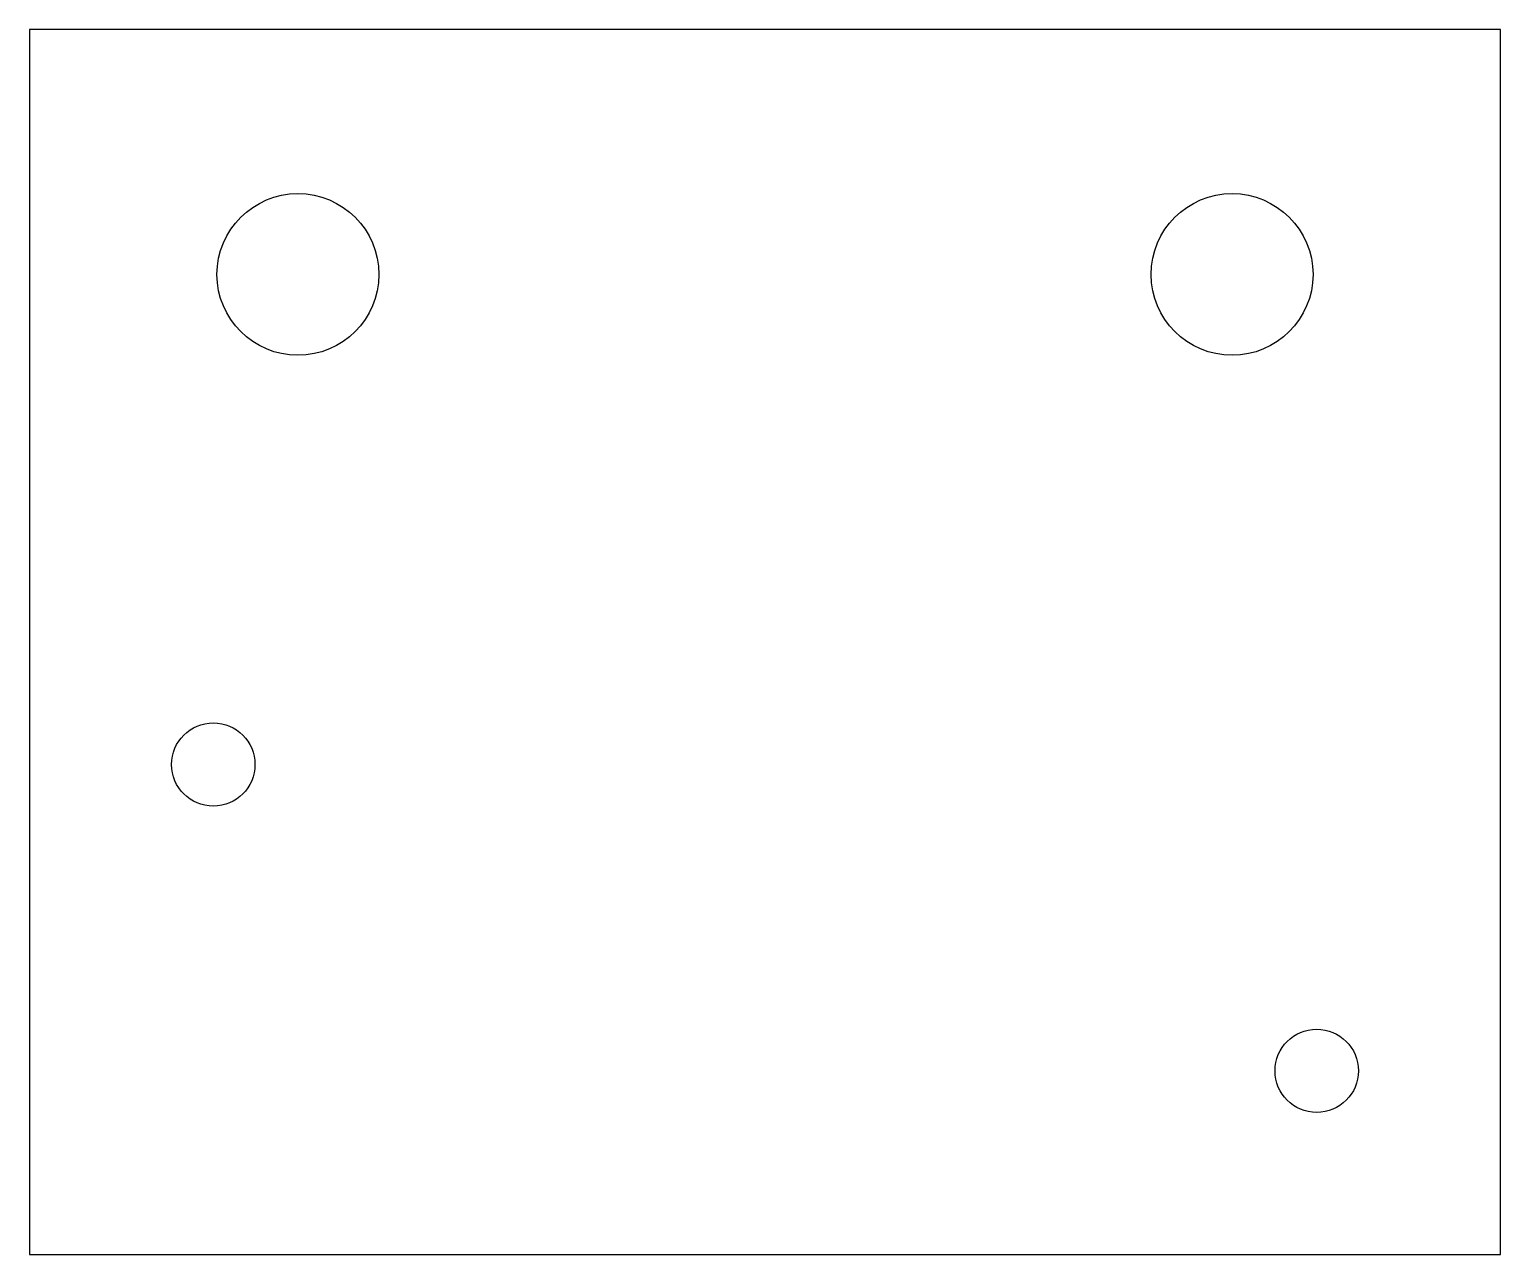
# Model space of a CAD drawing. Header units: millimetres. Extents: x 0 to 60, y 0 to 50.
import ezdxf

# ---------------------------------------------------------------- set-up
doc = ezdxf.new("R2010")
doc.units = ezdxf.units.MM

msp = doc.modelspace()

# ---------------------------------------------------------------- linework, layer by layer
at = {"color": 7, "linetype": 'Continuous', "lineweight": 25}
for p, q in [((60, 50), (0, 50)), ((0, 50), (0, 0)), ((60, 0), (60, 50)), ((0, 0), (60, 0))]:
    msp.add_line(p, q, dxfattribs=at)
for centre, radius in [((10.95, 40), 3.3), ((49.05, 40), 3.3), ((7.5, 20), 1.7), ((52.5, 7.5), 1.7)]:
    msp.add_circle(centre, radius, dxfattribs=at)

doc.saveas('drawing.dxf')
